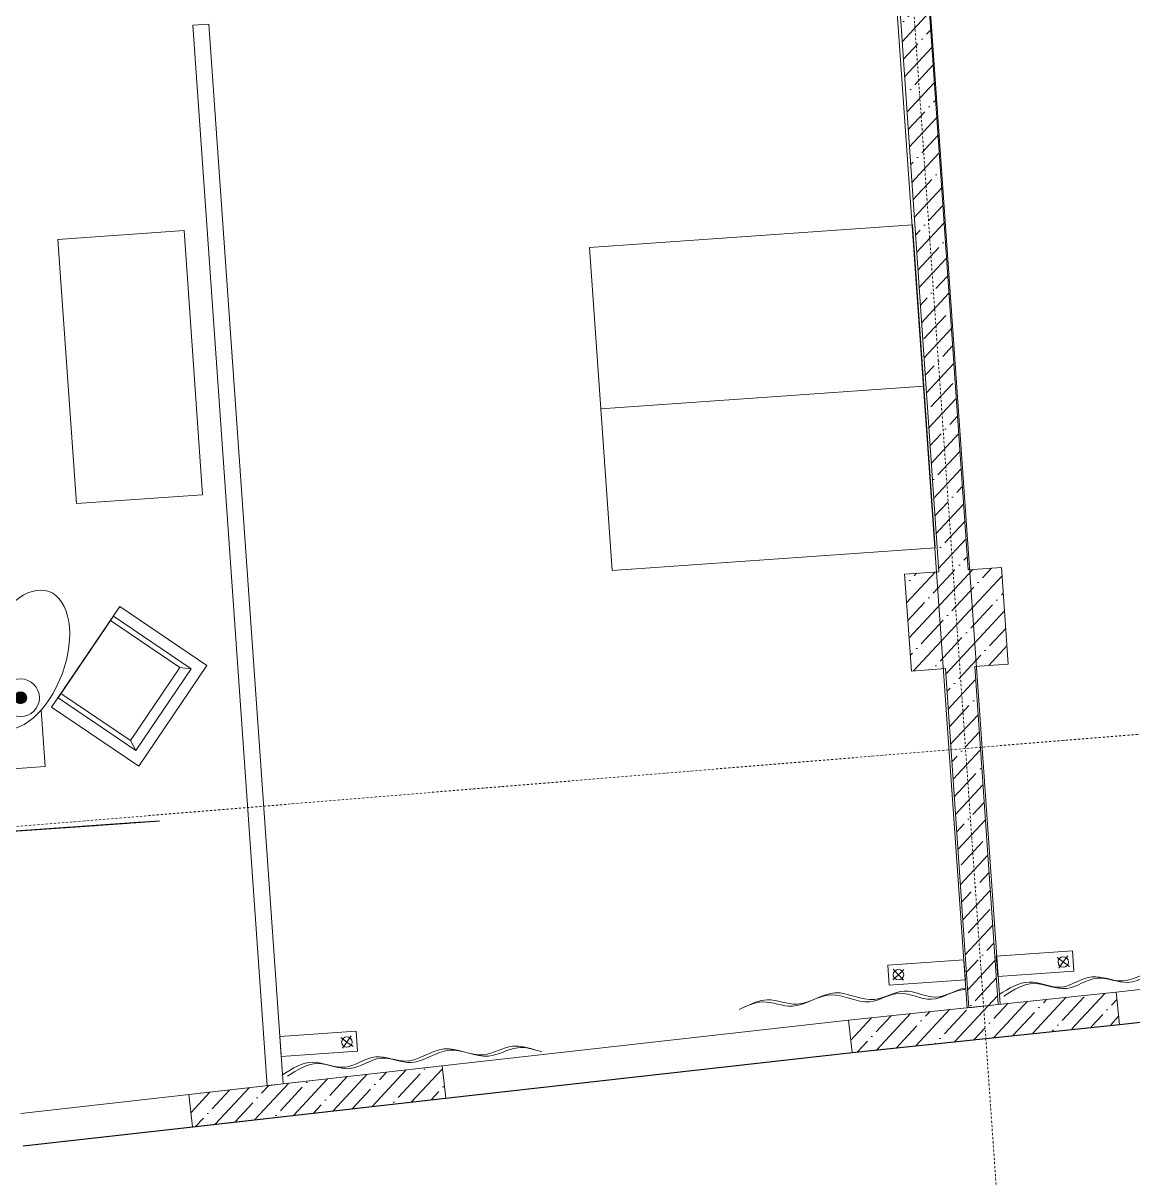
# Model space of a CAD drawing. Header units: millimetres. Extents: x -798 to 124478, y -405 to 121556.
# Drawn here: x 16257 to 23114, y 7699 to 14839 of the extents above; entities that cross this region are included whole.
import ezdxf

# ---------------------------------------------------------------- set-up
doc = ezdxf.new("R2010")
doc.units = ezdxf.units.MM
doc.linetypes.add('CENTER', pattern=[2, 1.25, -0.25, 0.25, -0.25])
doc.linetypes.add('Strichpunkt', pattern=[25.4, 12.7, -6.35, 0, -6.35])
for name, color, linetype, lineweight in [('A-AXES', 40, 'CENTER', 5), ('A-Hatch', 253, 'Continuous', 9), ('A-WALL-BRCK', 5, 'Continuous', 9), ('A-WALL-GVL', 5, 'Continuous', 13), ('LWA', 9, 'Continuous', 0), ('S-COLS+2', 20, 'Continuous', 15), ('S-WALL', 5, 'Continuous', 15), ('TC-EQUIPMENT', 251, 'Continuous', 0)]:
    doc.layers.add(name, color=color, linetype=linetype, lineweight=lineweight)
for name, color, linetype in [('A-DIM', 4, 'Continuous'), ('A-DIM @ 0.1', 4, 'Continuous'), ('A-DIM @ 0.15', 4, 'Continuous'), ('A-DIM @ 0.2', 4, 'Continuous'), ('A-DIM @ 100', 4, 'Continuous'), ('A-DIM @ 200', 4, 'Continuous'), ('A-DIM @ 50', 4, 'Continuous'), ('A-ЭСКИЗ', 250, 'Continuous')]:
    doc.layers.add(name, color=color, linetype=linetype)
doc.styles.add('Arch-Dim', font='romans.shx', dxfattribs={"width": 0.75})
doc.dimstyles.new('Масштабируемый', dxfattribs={"dimscale": 100, "dimtxt": 3, "dimasz": 2, "dimexe": 2, "dimexo": 2, "dimgap": 1, "dimtad": 1, "dimdec": 0, "dimzin": 3, "dimdsep": 46, "dimtxsty": 'Arch-Dim', "dimblk": 'ARCHTICK', "dimcen": 2.5, "dimdle": 2, "dimazin": 2, "dimtfac": 0.75, "dimtdec": 0, "dimtmove": 1, "dimatfit": 0, "dimfxl": 1, "dimtolj": 1, "dimtzin": 0, "dimarcsym": 0})

# ---------------------------------------------------------------- blocks, each defined once
blk = doc.blocks.new('штора2')
at = {"layer": 'LWA', "color": 9}
for q in [(27702.1, 22032.7), (27708.2, 21966.9), (27767.8, 22038.8), (27774, 21973.1)]:
    blk.add_line((27738, 22002.9), q, dxfattribs=at)
blk.add_lwpolyline([(27677, 21939.2), (28148.4, 21939.2), (28148.4, 22063.4), (27677, 22063.4)], close=True, dxfattribs=at)
blk.add_circle((27738, 22002.9), 32.4, dxfattribs=at)
for points, knots in [([(28141.4, 22122.6), (28136.3, 22122.5), (28066.7, 22124), (27929.6, 22212.2), (27740.5, 22074.7), (27531.2, 22205), (27311.7, 22039.8), (27090.5, 22195.7), (26899.4, 22085.9), (26789.9, 22128.8), (26740.5, 22148.1)], [187.014587, 187.014587, 187.014587, 187.014587, 202.944401, 403.924227, 603.513811, 795.094955, 1040.158283, 1286.67345, 1472.778245, 1625.519582, 1625.519582, 1625.519582, 1625.519582]), ([(28143.2, 22113.4), (28082.5, 22121.8), (27954.9, 22198.4), (27770, 22063.9), (27560.7, 22194.2), (27341.1, 22028.9), (27120, 22184.9), (26928.9, 22075.1), (26819.3, 22118), (26770, 22137.3)], [215.715231, 215.715231, 215.715231, 215.715231, 403.924227, 603.513811, 795.094955, 1040.158283, 1286.67345, 1472.778245, 1625.519582, 1625.519582, 1625.519582, 1625.519582])]:
    blk.add_open_spline(points, degree=3, knots=knots, dxfattribs=at)
blk = doc.blocks.new('штора1')
at = {"layer": 'LWA', "color": 9}
for q in [(24772.8, 21973.1), (24778.9, 22038.8), (24844.7, 22032.7), (24838.5, 21966.9)]:
    blk.add_line((24808.7, 22002.9), q, dxfattribs=at)
blk.add_lwpolyline([(24869.8, 21939.2), (24398.3, 21939.2), (24398.3, 22063.4), (24869.8, 22063.4)], close=True, dxfattribs=at)
blk.add_circle((24808.7, 22002.9), 32.4, dxfattribs=at)
for points in [[(24398.3, 22176.5), (24590.8, 22112.1), (24786.8, 22156.9), (24979.9, 22106.5), (25167.4, 22145.7), (25405.3, 22086.9), (25646.1, 22140.1), (25828, 22100.9), (25976.3, 22137.3)], [(24427.8, 22187.3), (24620.3, 22123), (24816.2, 22167.7), (25009.3, 22117.4), (25196.9, 22156.5), (25434.8, 22097.8), (25675.5, 22150.9), (25857.5, 22111.8), (26005.8, 22148.1)]]:
    blk.add_spline(points, degree=3, dxfattribs=at)
blk = doc.blocks.new('шторы')
at = {"xscale": -0.9999999999999998, "rotation": 180.0000000000041}
for name, p in [('штора2', (-102949.1, 12837.2)), ('штора1', (-98998.3, 12844.7)), ('штора1', (-103448.1, 12660.9))]:
    blk.add_blockref(name, p, dxfattribs=at)
blk = doc.blocks.new('frrrrrrrrrrrrr5')
at = {"layer": 'TC-EQUIPMENT'}
h = blk.add_hatch(color=256, dxfattribs=at)
edge = h.paths.add_edge_path()
edge.add_arc((1009249.8, -2914414.4), 37.4, 4.01174, 364.01174)
at = {"layer": 'A-WALL-GVL', "ltscale": 200}
blk.add_lwpolyline([(1010313.4, -2910260.6), (1010773.2, -2916811.1), (1010872.5, -2916799.9), (1010413.2, -2910253.6)], close=True, dxfattribs=at)
at = {"layer": 'TC-EQUIPMENT'}
for p, q in [((1010233.9, -2914227.4), (1010303, -2914234.9)), ((1009928.4, -2914678.7), (1009961.1, -2914740.1))]:
    blk.add_line(p, q, dxfattribs=at)
for points in [[(1012765.4, -2911632.4), (1014760.5, -2911492.5), (1014830.5, -2912490), (1012835.4, -2912629.9)], [(1009479.9, -2911583.3), (1010259.7, -2911528.6), (1010374.2, -2913160.6), (1009594.3, -2913215.3)], [(1012905.3, -2913627.5), (1014900.4, -2913487.6), (1014830.5, -2912490), (1012835.4, -2912629.9)], [(1009862, -2913851.8), (1010400.2, -2914216.2), (1009979.8, -2914837.3), (1009441.6, -2914472.9)], [(1009822.7, -2913909.8), (1010303, -2914234.9), (1009961.1, -2914740.1), (1009480.8, -2914414.9)], [(1009804.5, -2913936.7), (1010233.9, -2914227.4), (1009928.4, -2914678.7), (1009499, -2914388)]]:
    blk.add_lwpolyline(points, close=True, dxfattribs=at)
blk.add_lwpolyline([(1009376.1, -2914491.3), (1009400.6, -2914839.6), (1009001.6, -2914867.6), (1008973.6, -2914468.6), (1009002.4, -2914466.6)], dxfattribs=at)
for radius in [116.4, 37.4]:
    blk.add_circle((1009249.8, -2914414.4), radius, dxfattribs=at)
blk.add_ellipse((1009269.1, -2914180.2), major_axis=(-156.1, -422), ratio=0.561622, dxfattribs=at)
blk = doc.blocks.new('_ArchTick')
at = {"color": 0, "linetype": 'ByBlock', "const_width": 0.15}
blk.add_lwpolyline([(-0.5, -0.5), (0.5, 0.5)], dxfattribs=at)
blk = doc.blocks.new('*D114')
at = {"layer": 'A-DIM', "color": 0, "lineweight": -2, "ltscale": 50, "transparency": 16777216}
for p, q in [((2175566.8, -2415862.2), (2168305.5, -2416371.5)), ((2168676.6, -2415944.5), (2169285.2, -2424623.2)), ((2176119.5, -2423742.9), (2168858.2, -2424252.1))]:
    blk.add_line(p, q, dxfattribs=at)
at = {"layer": 'Defpoints', "color": 0, "ltscale": 50, "transparency": 16777216}
for p in [(2175965.9, -2415834.2), (2176518.6, -2423714.9), (2169257.2, -2424224.1)]:
    blk.add_point(p, dxfattribs=at)
at = {"layer": 'A-DIM', "color": 0, "lineweight": -2, "ltscale": 50, "transparency": 16777216, "xscale": 400, "yscale": 400, "zscale": 400}
for p, rotation in [((2168704.6, -2416343.5), 94.01173778979938), ((2169257.2, -2424224.1), 274.0117377897994)]:
    blk.add_blockref('_ArchTick', p, dxfattribs=dict(at, rotation=rotation))
at = {"layer": 'A-DIM', "color": 0, "ltscale": 50, "transparency": 16777216, "insert": (2169479.7, -2420248.8), "char_height": 600, "attachment_point": 5, "rotation": 274.01174, "style": 'Arch-Dim'}
blk.add_mtext('\\A1;7900', dxfattribs=at)
blk = doc.blocks.new('*D115')
at = {"layer": 'A-DIM', "color": 0, "lineweight": -2, "ltscale": 50, "transparency": 16777216}
for p, q in [((2175965.6, -2415834.3), (2168704.3, -2416343.5)), ((2168704.5, -2416343.2), (2169257.3, -2424224.4)), ((2176518.3, -2423714.9), (2169256.9, -2424224.2))]:
    blk.add_line(p, q, dxfattribs=at)
at = {"layer": 'Defpoints', "color": 0, "ltscale": 50, "transparency": 16777216}
for p in [(2175965.9, -2415834.2), (2176518.6, -2423714.9), (2169257.2, -2424224.1)]:
    blk.add_point(p, dxfattribs=at)
at = {"layer": 'A-DIM', "color": 0, "lineweight": -2, "ltscale": 50, "transparency": 16777216, "xscale": 0.3, "yscale": 0.3, "zscale": 0.3}
for p, rotation in [((2168704.6, -2416343.5), 94.01173778979938), ((2169257.2, -2424224.1), 274.0117377897994)]:
    blk.add_blockref('_ArchTick', p, dxfattribs=dict(at, rotation=rotation))
at = {"layer": 'A-DIM', "color": 0, "ltscale": 50, "transparency": 16777216, "insert": (2168981.3, -2420283.8), "char_height": 0.45, "attachment_point": 5, "rotation": 274.01174, "style": 'Arch-Dim'}
blk.add_mtext('\\A1;7900', dxfattribs=at)
blk = doc.blocks.new('*D116')
at = {"layer": 'A-DIM', "color": 0, "lineweight": -2, "ltscale": 50, "transparency": 16777216}
for p, q in [((2175866.1, -2415841.2), (2168604.8, -2416350.5)), ((2168697.6, -2416243.7), (2169264.2, -2424323.9)), ((2176418.8, -2423721.9), (2169157.5, -2424231.1))]:
    blk.add_line(p, q, dxfattribs=at)
at = {"layer": 'Defpoints', "color": 0, "ltscale": 50, "transparency": 16777216}
for p in [(2175965.9, -2415834.2), (2176518.6, -2423714.9), (2169257.2, -2424224.1)]:
    blk.add_point(p, dxfattribs=at)
at = {"layer": 'A-DIM', "color": 0, "lineweight": -2, "ltscale": 50, "transparency": 16777216, "xscale": 100, "yscale": 100, "zscale": 100}
for p, rotation in [((2168704.6, -2416343.5), 94.01173778979938), ((2169257.2, -2424224.1), 274.0117377897994)]:
    blk.add_blockref('_ArchTick', p, dxfattribs=dict(at, rotation=rotation))
at = {"layer": 'A-DIM', "color": 0, "ltscale": 50, "transparency": 16777216, "insert": (2169105.6, -2420275.1), "char_height": 150, "attachment_point": 5, "rotation": 274.01174, "style": 'Arch-Dim'}
blk.add_mtext('\\A1;7900', dxfattribs=at)
blk = doc.blocks.new('*D118')
at = {"layer": 'A-DIM', "color": 0, "lineweight": -2, "ltscale": 50, "transparency": 16777216}
for p, q in [((2175766.4, -2415848.2), (2168505, -2416357.5)), ((2168690.6, -2416144), (2169271.2, -2424423.6)), ((2176319, -2423728.9), (2169057.7, -2424238.1))]:
    blk.add_line(p, q, dxfattribs=at)
at = {"layer": 'Defpoints', "color": 0, "ltscale": 50, "transparency": 16777216}
for p in [(2175965.9, -2415834.2), (2176518.6, -2423714.9), (2169257.2, -2424224.1)]:
    blk.add_point(p, dxfattribs=at)
at = {"layer": 'A-DIM', "color": 0, "lineweight": -2, "ltscale": 50, "transparency": 16777216, "xscale": 200, "yscale": 200, "zscale": 200}
for p, rotation in [((2168704.6, -2416343.5), 94.01173778979938), ((2169257.2, -2424224.1), 274.0117377897994)]:
    blk.add_blockref('_ArchTick', p, dxfattribs=dict(at, rotation=rotation))
at = {"layer": 'A-DIM', "color": 0, "ltscale": 50, "transparency": 16777216, "insert": (2169230.3, -2420266.3), "char_height": 300, "attachment_point": 5, "rotation": 274.01174, "style": 'Arch-Dim'}
blk.add_mtext('\\A1;7900', dxfattribs=at)
blk = doc.blocks.new('*D119')
at = {"layer": 'A-DIM', "color": 0, "lineweight": -2, "ltscale": 50, "transparency": 16777216}
for p, q in [((2175965.5, -2415834.3), (2168704.2, -2416343.5)), ((2168704.5, -2416343.1), (2169257.3, -2424224.5)), ((2176518.2, -2423714.9), (2169256.8, -2424224.2))]:
    blk.add_line(p, q, dxfattribs=at)
at = {"layer": 'Defpoints', "color": 0, "ltscale": 50, "transparency": 16777216}
for p in [(2175965.9, -2415834.2), (2176518.6, -2423714.9), (2169257.2, -2424224.1)]:
    blk.add_point(p, dxfattribs=at)
at = {"layer": 'A-DIM', "color": 0, "lineweight": -2, "ltscale": 50, "transparency": 16777216, "xscale": 0.4, "yscale": 0.4, "zscale": 0.4}
for p, rotation in [((2168704.6, -2416343.5), 94.01173778979938), ((2169257.2, -2424224.1), 274.0117377897994)]:
    blk.add_blockref('_ArchTick', p, dxfattribs=dict(at, rotation=rotation))
at = {"layer": 'A-DIM', "color": 0, "ltscale": 50, "transparency": 16777216, "insert": (2168981.4, -2420283.8), "char_height": 0.6, "attachment_point": 5, "rotation": 274.01174, "style": 'Arch-Dim'}
blk.add_mtext('\\A1;7900', dxfattribs=at)
blk = doc.blocks.new('*D120')
at = {"layer": 'A-DIM', "color": 0, "lineweight": -2, "ltscale": 50, "transparency": 16777216}
for p, q in [((2175965.7, -2415834.3), (2168704.4, -2416343.5)), ((2168704.5, -2416343.3), (2169257.3, -2424224.3)), ((2176518.4, -2423714.9), (2169257, -2424224.2))]:
    blk.add_line(p, q, dxfattribs=at)
at = {"layer": 'Defpoints', "color": 0, "ltscale": 50, "transparency": 16777216}
for p in [(2175965.9, -2415834.2), (2176518.6, -2423714.9), (2169257.2, -2424224.1)]:
    blk.add_point(p, dxfattribs=at)
at = {"layer": 'A-DIM', "color": 0, "lineweight": -2, "ltscale": 50, "transparency": 16777216, "xscale": 0.2, "yscale": 0.2, "zscale": 0.2}
for p, rotation in [((2168704.6, -2416343.5), 94.01173778979938), ((2169257.2, -2424224.1), 274.0117377897994)]:
    blk.add_blockref('_ArchTick', p, dxfattribs=dict(at, rotation=rotation))
at = {"layer": 'A-DIM', "color": 0, "ltscale": 50, "transparency": 16777216, "insert": (2168981.2, -2420283.8), "char_height": 0.3, "attachment_point": 5, "rotation": 274.01174, "style": 'Arch-Dim'}
blk.add_mtext('\\A1;7900', dxfattribs=at)
blk = doc.blocks.new('*D451')
at = {"layer": 'A-DIM', "color": 0, "lineweight": -2, "ltscale": 50, "transparency": 16777216}
for p, q in [((2174737.8, -2404041.3), (2166189.7, -2404640.8)), ((2166560.8, -2404213.8), (2167998.5, -2424713.4)), ((2176119.5, -2423742.9), (2167571.5, -2424342.4))]:
    blk.add_line(p, q, dxfattribs=at)
at = {"layer": 'Defpoints', "color": 0, "ltscale": 50, "transparency": 16777216}
for p in [(2175136.8, -2404013.3), (2176518.6, -2423714.9), (2167970.5, -2424314.4)]:
    blk.add_point(p, dxfattribs=at)
at = {"layer": 'A-DIM', "color": 0, "lineweight": -2, "ltscale": 50, "transparency": 16777216, "xscale": 400, "yscale": 400, "zscale": 400}
for p, rotation in [((2166588.7, -2404612.8), 94.01173779114522), ((2167970.5, -2424314.4), 274.0117377911452)]:
    blk.add_blockref('_ArchTick', p, dxfattribs=dict(at, rotation=rotation))
at = {"layer": 'A-DIM', "color": 0, "ltscale": 50, "transparency": 16777216, "insert": (2167778.4, -2414428.6), "char_height": 600, "attachment_point": 5, "rotation": 274.01174, "style": 'Arch-Dim'}
blk.add_mtext('\\A1;19750', dxfattribs=at)
blk = doc.blocks.new('*D452')
at = {"layer": 'A-DIM', "color": 0, "lineweight": -2, "ltscale": 50, "transparency": 16777216}
for p, q in [((2175136.5, -2404013.3), (2166588.4, -2404612.8)), ((2166588.7, -2404612.5), (2167970.5, -2424314.7)), ((2176518.3, -2423714.9), (2167970.2, -2424314.4))]:
    blk.add_line(p, q, dxfattribs=at)
at = {"layer": 'Defpoints', "color": 0, "ltscale": 50, "transparency": 16777216}
for p in [(2175136.8, -2404013.3), (2176518.6, -2423714.9), (2167970.5, -2424314.4)]:
    blk.add_point(p, dxfattribs=at)
at = {"layer": 'A-DIM', "color": 0, "lineweight": -2, "ltscale": 50, "transparency": 16777216, "xscale": 0.3, "yscale": 0.3, "zscale": 0.3}
for p, rotation in [((2166588.7, -2404612.8), 94.01173779114522), ((2167970.5, -2424314.4), 274.0117377911452)]:
    blk.add_blockref('_ArchTick', p, dxfattribs=dict(at, rotation=rotation))
at = {"layer": 'A-DIM', "color": 0, "ltscale": 50, "transparency": 16777216, "insert": (2167280, -2414463.6), "char_height": 0.45, "attachment_point": 5, "rotation": 274.01174, "style": 'Arch-Dim'}
blk.add_mtext('\\A1;19750', dxfattribs=at)
blk = doc.blocks.new('*D453')
at = {"layer": 'A-DIM', "color": 0, "lineweight": -2, "ltscale": 50, "transparency": 16777216}
for p, q in [((2175037.1, -2404020.3), (2166489, -2404619.8)), ((2166581.7, -2404513), (2167977.5, -2424414.1)), ((2176418.8, -2423721.9), (2167870.7, -2424321.4))]:
    blk.add_line(p, q, dxfattribs=at)
at = {"layer": 'Defpoints', "color": 0, "ltscale": 50, "transparency": 16777216}
for p in [(2175136.8, -2404013.3), (2176518.6, -2423714.9), (2167970.5, -2424314.4)]:
    blk.add_point(p, dxfattribs=at)
at = {"layer": 'A-DIM', "color": 0, "lineweight": -2, "ltscale": 50, "transparency": 16777216, "xscale": 100, "yscale": 100, "zscale": 100}
for p, rotation in [((2166588.7, -2404612.8), 94.01173779114522), ((2167970.5, -2424314.4), 274.0117377911452)]:
    blk.add_blockref('_ArchTick', p, dxfattribs=dict(at, rotation=rotation))
at = {"layer": 'A-DIM', "color": 0, "ltscale": 50, "transparency": 16777216, "insert": (2167404.3, -2414454.8), "char_height": 150, "attachment_point": 5, "rotation": 274.01174, "style": 'Arch-Dim'}
blk.add_mtext('\\A1;19750', dxfattribs=at)
blk = doc.blocks.new('*D455')
at = {"layer": 'A-DIM', "color": 0, "lineweight": -2, "ltscale": 50, "transparency": 16777216}
for p, q in [((2174937.3, -2404027.3), (2166389.2, -2404626.8)), ((2166574.8, -2404413.3), (2167984.5, -2424513.9)), ((2176319, -2423728.9), (2167771, -2424328.4))]:
    blk.add_line(p, q, dxfattribs=at)
at = {"layer": 'Defpoints', "color": 0, "ltscale": 50, "transparency": 16777216}
for p in [(2175136.8, -2404013.3), (2176518.6, -2423714.9), (2167970.5, -2424314.4)]:
    blk.add_point(p, dxfattribs=at)
at = {"layer": 'A-DIM', "color": 0, "lineweight": -2, "ltscale": 50, "transparency": 16777216, "xscale": 200, "yscale": 200, "zscale": 200}
for p, rotation in [((2166588.7, -2404612.8), 94.01173779114522), ((2167970.5, -2424314.4), 274.0117377911452)]:
    blk.add_blockref('_ArchTick', p, dxfattribs=dict(at, rotation=rotation))
at = {"layer": 'A-DIM', "color": 0, "ltscale": 50, "transparency": 16777216, "insert": (2167529, -2414446.1), "char_height": 300, "attachment_point": 5, "rotation": 274.01174, "style": 'Arch-Dim'}
blk.add_mtext('\\A1;19750', dxfattribs=at)
blk = doc.blocks.new('*D456')
at = {"layer": 'A-DIM', "color": 0, "lineweight": -2, "ltscale": 50, "transparency": 16777216}
for p, q in [((2175136.4, -2404013.3), (2166588.3, -2404612.8)), ((2166588.7, -2404612.4), (2167970.5, -2424314.8)), ((2176518.2, -2423714.9), (2167970.1, -2424314.4))]:
    blk.add_line(p, q, dxfattribs=at)
at = {"layer": 'Defpoints', "color": 0, "ltscale": 50, "transparency": 16777216}
for p in [(2175136.8, -2404013.3), (2176518.6, -2423714.9), (2167970.5, -2424314.4)]:
    blk.add_point(p, dxfattribs=at)
at = {"layer": 'A-DIM', "color": 0, "lineweight": -2, "ltscale": 50, "transparency": 16777216, "xscale": 0.4, "yscale": 0.4, "zscale": 0.4}
for p, rotation in [((2166588.7, -2404612.8), 94.01173779114522), ((2167970.5, -2424314.4), 274.0117377911452)]:
    blk.add_blockref('_ArchTick', p, dxfattribs=dict(at, rotation=rotation))
at = {"layer": 'A-DIM', "color": 0, "ltscale": 50, "transparency": 16777216, "insert": (2167280.1, -2414463.5), "char_height": 0.6, "attachment_point": 5, "rotation": 274.01174, "style": 'Arch-Dim'}
blk.add_mtext('\\A1;19750', dxfattribs=at)
blk = doc.blocks.new('*D457')
at = {"layer": 'A-DIM', "color": 0, "lineweight": -2, "ltscale": 50, "transparency": 16777216}
for p, q in [((2175136.6, -2404013.3), (2166588.5, -2404612.8)), ((2166588.7, -2404612.6), (2167970.5, -2424314.6)), ((2176518.4, -2423714.9), (2167970.3, -2424314.4))]:
    blk.add_line(p, q, dxfattribs=at)
at = {"layer": 'Defpoints', "color": 0, "ltscale": 50, "transparency": 16777216}
for p in [(2175136.8, -2404013.3), (2176518.6, -2423714.9), (2167970.5, -2424314.4)]:
    blk.add_point(p, dxfattribs=at)
at = {"layer": 'A-DIM', "color": 0, "lineweight": -2, "ltscale": 50, "transparency": 16777216, "xscale": 0.2, "yscale": 0.2, "zscale": 0.2}
for p, rotation in [((2166588.7, -2404612.8), 94.01173779114522), ((2167970.5, -2424314.4), 274.0117377911452)]:
    blk.add_blockref('_ArchTick', p, dxfattribs=dict(at, rotation=rotation))
at = {"layer": 'A-DIM', "color": 0, "ltscale": 50, "transparency": 16777216, "insert": (2167279.9, -2414463.6), "char_height": 0.3, "attachment_point": 5, "rotation": 274.01174, "style": 'Arch-Dim'}
blk.add_mtext('\\A1;19750', dxfattribs=at)
blk = doc.blocks.new('*U806')
at = {"layer": 'A-DIM @ 0.1', "ltscale": 50, "transparency": 33554687}
dim = blk.add_linear_dim(base=(2169257.2, -2424224.1), p1=(2175965.9, -2415834.2), p2=(2176518.6, -2423714.9), angle=274.01174, dimstyle='Масштабируемый', override={"dimscale": 0.1, "dimtix": 0, "dimtofl": 1, "dimtmove": 1, "dimatfit": 0}, dxfattribs=at)
dim.commit()
dim.dimension.update_dxf_attribs({"geometry": '*D120', "text_midpoint": (2168981.2, -2420283.8)})
at = {"layer": 'A-DIM @ 0.15', "ltscale": 50, "transparency": 33554687}
dim = blk.add_linear_dim(base=(2169257.2, -2424224.1), p1=(2175965.9, -2415834.2), p2=(2176518.6, -2423714.9), angle=274.01174, dimstyle='Масштабируемый', override={"dimscale": 0.15, "dimtix": 0, "dimtofl": 1, "dimtmove": 1, "dimatfit": 0}, dxfattribs=at)
dim.commit()
dim.dimension.update_dxf_attribs({"geometry": '*D115', "text_midpoint": (2168981.3, -2420283.8)})
at = {"layer": 'A-DIM @ 0.2', "ltscale": 50, "transparency": 33554687}
dim = blk.add_linear_dim(base=(2169257.2, -2424224.1), p1=(2175965.9, -2415834.2), p2=(2176518.6, -2423714.9), angle=274.01174, dimstyle='Масштабируемый', override={"dimscale": 0.2, "dimtix": 0, "dimtofl": 1, "dimtmove": 1, "dimatfit": 0}, dxfattribs=at)
dim.commit()
dim.dimension.update_dxf_attribs({"geometry": '*D119', "text_midpoint": (2168981.4, -2420283.8)})
at = {"layer": 'A-DIM @ 100', "ltscale": 50, "transparency": 33554687}
dim = blk.add_linear_dim(base=(2169257.2, -2424224.1), p1=(2175965.9, -2415834.2), p2=(2176518.6, -2423714.9), angle=274.01174, dimstyle='Масштабируемый', override={"dimscale": 100, "dimtix": 0, "dimtofl": 1, "dimtmove": 1, "dimatfit": 0}, dxfattribs=at)
dim.commit()
dim.dimension.update_dxf_attribs({"geometry": '*D118', "text_midpoint": (2169230.3, -2420266.3)})
at = {"layer": 'A-DIM @ 200', "ltscale": 50, "transparency": 33554687}
dim = blk.add_linear_dim(base=(2169257.2, -2424224.1), p1=(2175965.9, -2415834.2), p2=(2176518.6, -2423714.9), angle=274.01174, dimstyle='Масштабируемый', override={"dimscale": 200, "dimtix": 0, "dimtofl": 1, "dimtmove": 1, "dimatfit": 0}, dxfattribs=at)
dim.commit()
dim.dimension.update_dxf_attribs({"geometry": '*D114', "text_midpoint": (2169479.7, -2420248.8)})
at = {"layer": 'A-DIM @ 50', "ltscale": 50, "transparency": 33554687}
dim = blk.add_linear_dim(base=(2169257.2, -2424224.1), p1=(2175965.9, -2415834.2), p2=(2176518.6, -2423714.9), angle=274.01174, dimstyle='Масштабируемый', override={"dimscale": 50, "dimtix": 0, "dimtofl": 1, "dimtmove": 1, "dimatfit": 0}, dxfattribs=at)
dim.commit()
dim.dimension.update_dxf_attribs({"geometry": '*D116', "text_midpoint": (2169105.6, -2420275.1)})
blk = doc.blocks.new('*U856')
at = {"layer": 'A-DIM @ 0.1', "ltscale": 50, "transparency": 33554687}
dim = blk.add_aligned_dim(p1=(2175136.8, -2404013.3), p2=(2176518.6, -2423714.9), distance=-8569.1, dimstyle='Масштабируемый', override={"dimscale": 0.1, "dimtix": 0, "dimtofl": 1, "dimtmove": 1, "dimatfit": 0}, dxfattribs=at)
dim.commit()
dim.dimension.update_dxf_attribs({"geometry": '*D457', "text_midpoint": (2167279.9, -2414463.6)})
at = {"layer": 'A-DIM @ 0.15', "ltscale": 50, "transparency": 33554687}
dim = blk.add_aligned_dim(p1=(2175136.8, -2404013.3), p2=(2176518.6, -2423714.9), distance=-8569.1, dimstyle='Масштабируемый', override={"dimscale": 0.15, "dimtix": 0, "dimtofl": 1, "dimtmove": 1, "dimatfit": 0}, dxfattribs=at)
dim.commit()
dim.dimension.update_dxf_attribs({"geometry": '*D452', "text_midpoint": (2167280, -2414463.6)})
at = {"layer": 'A-DIM @ 0.2', "ltscale": 50, "transparency": 33554687}
dim = blk.add_aligned_dim(p1=(2175136.8, -2404013.3), p2=(2176518.6, -2423714.9), distance=-8569.1, dimstyle='Масштабируемый', override={"dimscale": 0.2, "dimtix": 0, "dimtofl": 1, "dimtmove": 1, "dimatfit": 0}, dxfattribs=at)
dim.commit()
dim.dimension.update_dxf_attribs({"geometry": '*D456', "text_midpoint": (2167280.1, -2414463.5)})
at = {"layer": 'A-DIM @ 100', "ltscale": 50, "transparency": 33554687}
dim = blk.add_aligned_dim(p1=(2175136.8, -2404013.3), p2=(2176518.6, -2423714.9), distance=-8569.1, dimstyle='Масштабируемый', override={"dimscale": 100, "dimtix": 0, "dimtofl": 1, "dimtmove": 1, "dimatfit": 0}, dxfattribs=at)
dim.commit()
dim.dimension.update_dxf_attribs({"geometry": '*D455', "text_midpoint": (2167529, -2414446.1)})
at = {"layer": 'A-DIM @ 200', "ltscale": 50, "transparency": 33554687}
dim = blk.add_aligned_dim(p1=(2175136.8, -2404013.3), p2=(2176518.6, -2423714.9), distance=-8569.1, dimstyle='Масштабируемый', override={"dimscale": 200, "dimtix": 0, "dimtofl": 1, "dimtmove": 1, "dimatfit": 0}, dxfattribs=at)
dim.commit()
dim.dimension.update_dxf_attribs({"geometry": '*D451', "text_midpoint": (2167778.4, -2414428.6)})
at = {"layer": 'A-DIM @ 50', "ltscale": 50, "transparency": 33554687}
dim = blk.add_aligned_dim(p1=(2175136.8, -2404013.3), p2=(2176518.6, -2423714.9), distance=-8569.1, dimstyle='Масштабируемый', override={"dimscale": 50, "dimtix": 0, "dimtofl": 1, "dimtmove": 1, "dimatfit": 0}, dxfattribs=at)
dim.commit()
dim.dimension.update_dxf_attribs({"geometry": '*D453', "text_midpoint": (2167404.3, -2414454.8)})
blk = doc.blocks.new('оси 2')
at = {"layer": 'A-AXES', "linetype": 'Strichpunkt', "transparency": 33554687}
for p, q in [((2180124, -2403663.7), (2182095.6, -2431777.4)), ((2166716.7, -2424481.1), (2276875.3, -2415426))]:
    blk.add_line(p, q, dxfattribs=at)
at = {"layer": 'A-DIM', "color": 5}
for name in ['*U856', '*U806']:
    blk.add_blockref(name, (0, 0), dxfattribs=at)

msp = doc.modelspace()

# ---------------------------------------------------------------- hatches: boundary and pattern name
at = {"layer": 'A-Hatch'}
h = msp.add_hatch(dxfattribs=at)
h.set_pattern_fill('ANSI35', color=256, scale=25, angle=-177.93393, style=0)
h.set_pattern_definition([(227.066067, (-87398.8, -654647.79), (116.227165, -108.13329), []), (227.066067, (-87510.97, -654651.83), (116.227165, -108.13329), [198.4375, -39.6875, 0, -39.6875])])
h.paths.add_polyline_path([(21812.2, 18459.8), (21853.8, 17865), (21653.8, 17847.3), (22092.8, 11462.4), (22301.9, 11477), (22343.4, 10882.1), (22134.1, 10863.8), (22280.3, 8779), (23009.8, 8852.3), (23030.8, 8657), (21379.3, 8480.2), (21357, 8679), (22101.2, 8760.1), (21954.8, 10851.2), (21745.4, 10836.5), (21703.4, 11435.1), (21912.4, 11449.7), (21474.3, 17834.6), (21255.2, 17823), (21213.7, 18417.8), (21432.9, 18433.2), (21398.4, 18932.1), (21577.7, 18944.7), (21612.4, 18445.7)])
h = msp.add_hatch(dxfattribs=at)
h.set_pattern_fill('ANSI35', color=256, scale=25, angle=-177.93393, style=0)
h.set_pattern_definition([(227.066067, (-91828.94, -663166.5), (116.227165, -108.13329), []), (227.066067, (-91941.12, -663170.55), (116.227165, -108.13329), [198.4375, -39.6875, 0, -39.6875])])
h.paths.add_polyline_path([(18845.4, 8397.5), (18869, 8198.9), (17304.1, 8021.1), (17282.8, 8220)])

# ---------------------------------------------------------------- linework, layer by layer
at = {"layer": 'A-WALL-BRCK', "ltscale": 5, "transparency": 33554687}
for p, q in [((21547, 19418.5), (22293.3, 8776.5)), ((21360.3, 19149.8), (22089.4, 8754.2))]:
    msp.add_line(p, q, dxfattribs=at)
at = {"layer": 'S-COLS+2'}
msp.add_lwpolyline([(22100.9, 8757), (21957, 10851.4), (21745.4, 10836.5), (21703.4, 11435.1), (21915.7, 11450), (21474.3, 17834.7)], dxfattribs=at)
at = {"layer": 'S-WALL', "ltscale": 5, "transparency": 33554687}
msp.add_lwpolyline([(21653.8, 17847.3), (22095.2, 11462.5), (22301.9, 11477), (22343.9, 10878.5), (22136.3, 10864), (22280.9, 8775.8), (22100.9, 8757)], dxfattribs=at)
at = {"layer": 'S-WALL', "linetype": 'Continuous', "lineweight": 15, "ltscale": 40}
for points in [[(16242.7, 8102.7), (17284, 8220.1), (18845.4, 8397.5), (21357.7, 8679), (23009.8, 8852.3), (25521.5, 9131.5), (27089.5, 9293.8), (29601.8, 9560.2), (31249.1, 9733.7), (33762.8, 9990.2), (35330.8, 10147.5), (37843.8, 10400), (39496.4, 10573.9), (42011.7, 10810.6), (43579.9, 10964.4), (46094.9, 11198.2), (47748.1, 11357), (50263.6, 11583.5), (51832.2, 11730.9), (54353.2, 11955.6)], [(16265.2, 7903.9), (17306.4, 8021.4), (18867.8, 8198.8), (21379.3, 8480.2), (23031.2, 8653.4), (25542.9, 8932.6), (27110.3, 9094.9), (29622.9, 9361.3), (31269.8, 9534.7), (33783, 9791.2), (35350.8, 9948.5), (37864.3, 10201.1), (39516.2, 10374.9), (42030.8, 10611.5), (43598.9, 10765.3), (46113.7, 10999), (47766.6, 11157.8), (50281.9, 11384.4), (51850.5, 11531.7), (54370.9, 11756.3)], [(21379.3, 8480.2), (21357, 8679), (23009.8, 8852.3), (23031.2, 8653.4), (21379.3, 8480.2)]]:
    msp.add_lwpolyline(points, dxfattribs=at)
at = {"layer": 'S-WALL', "linetype": 'Continuous', "lineweight": 30, "ltscale": 40}
msp.add_lwpolyline([(16257.2, 7903), (17306.6, 8021.4), (18867.8, 8198.8), (21379.3, 8480.2), (23031.2, 8653.4), (25542.9, 8932.6), (27110.3, 9094.9), (29622.9, 9361.3), (31269.8, 9534.7), (33783, 9791.2), (35350.8, 9948.5), (37864.3, 10201.1), (39516.2, 10374.9), (42030.8, 10611.5), (43598.9, 10765.3), (46113.7, 10999), (47766.6, 11157.8), (50281.9, 11384.4), (51850.5, 11531.7), (54370.9, 11756.3)], dxfattribs=at)
at = {"layer": 'S-WALL'}
msp.add_lwpolyline([(17304.1, 8021.1), (18869, 8198.9), (18846.8, 8397.7), (17281.5, 8219.8), (17304.1, 8021.1)], dxfattribs=at)

# ---------------------------------------------------------------- block references
for name, p in [('оси 2', (-2159419.1, 2433624.2)), ('frrrrrrrrrrrrr5', (-993008, 2925086.1))]:
    msp.add_blockref(name, p)
at = {"layer": 'A-ЭСКИЗ', "rotation": 4.01173779109849}
msp.add_blockref('шторы', (96050.8, 23365.6), dxfattribs=at)

doc.saveas('drawing.dxf')
